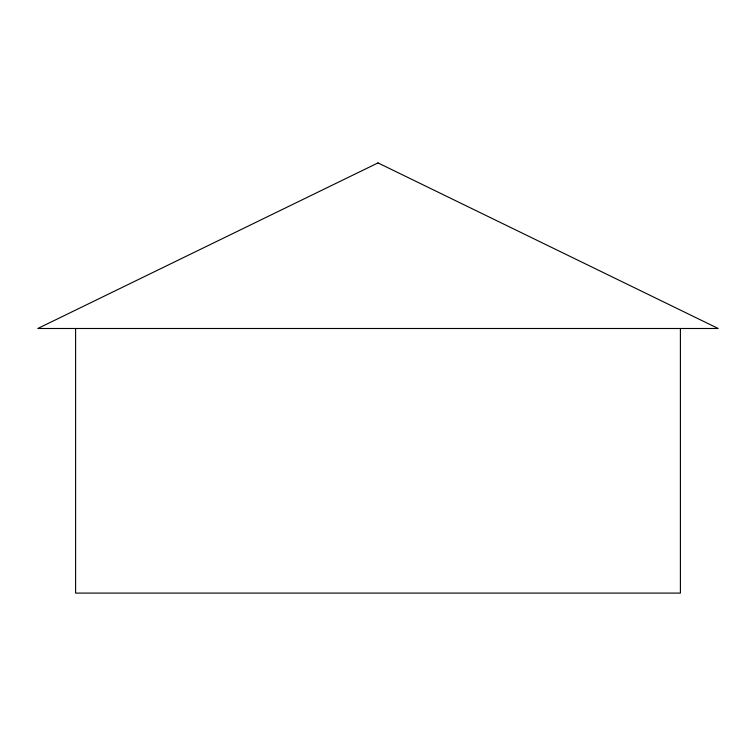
<?xml version="1.0" encoding="UTF-8"?>
<svg xmlns="http://www.w3.org/2000/svg" width="756" height="756" viewBox="0 0 756 756"><rect width="100%" height="100%" fill="white"/><g stroke="black" fill="none" stroke-linecap="round" stroke-linejoin="round"><path stroke-width="1.13" d="M680.4 328.491L680.4 593.091L75.6 593.091L75.6 328.491M378 162.909L37.8 328.491L718.2 328.491L378 162.909"/></g></svg>
